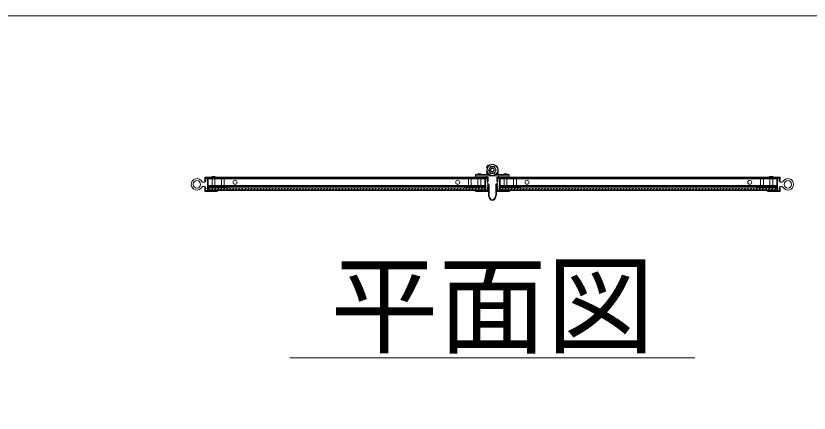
# Model space of a CAD drawing. Units: millimetres, scale not verified. Extents: x 2437 to 26587, y -17325 to 17325.
# Drawn here: x 23832 to 25243, y 10093 to 10799 of the extents above; entities that cross this region are included whole.
import ezdxf
from ezdxf.enums import TextEntityAlignment as Align

# ---------------------------------------------------------------- set-up
doc = ezdxf.new("R2010")
doc.units = ezdxf.units.MM
doc.header["$LTSCALE"] = 90
doc.linetypes.add('DASHED1', pattern=[1.8, 1.2, -0.6])
for name, color, linetype, lineweight in [('0-6_ﾎﾞﾙﾄ類', 2, 'Continuous', 18), ('0-A_図面枠', 7, 'Continuous', 18), ('0-B_寸法', 3, 'Continuous', 18), ('1-7_標準ﾊﾟﾈﾙ', 7, 'Continuous', 18), ('1-9_文字', 7, 'Continuous', 18)]:
    doc.layers.add(name, color=color, linetype=linetype, lineweight=lineweight)
doc.styles.add('ＭＳ ゴシック', font='')
doc.styles.get('ＭＳ ゴシック').set_extended_font_data('MS Gothic')

msp = doc.modelspace()

# ---------------------------------------------------------------- linework, layer by layer
at = {"layer": '0-6_ﾎﾞﾙﾄ類'}
for p, q in [((24676.03, 10518.88), (24672.56, 10524.87)), ((24682.96, 10530.87), (24686.42, 10524.87)), ((24686.42, 10524.87), (24682.96, 10518.88)), ((24682.96, 10518.88), (24676.03, 10518.88))]:
    msp.add_line(p, q, dxfattribs=at)
msp.add_lwpolyline([(24672.56, 10524.87), (24676.03, 10530.87), (24682.96, 10530.87)], dxfattribs=at)
for radius in [5.88, 3.6, 2.95]:
    msp.add_circle((24679.49, 10524.87), radius, dxfattribs=at)
at = {"layer": '0-A_図面枠'}
msp.add_lwpolyline([(23413.12, 10798.6), (26557.04, 10798.6), (26557.04, 5777.01), (23413.12, 5777.01)], close=True, dxfattribs=at)
at = {"layer": '0-B_寸法'}
msp.add_line((24319.49, 10191.1), (25039.49, 10191.1), dxfattribs=at)
at = {"layer": '1-7_標準ﾊﾟﾈﾙ'}
for p, q in [((24671.14, 10533.03), (24669.07, 10530.08)), ((24669.23, 10529.25), (24670.03, 10528.69)), ((24669.29, 10524.87), (24669.29, 10517.08)), ((24672.82, 10532.59), (24671.98, 10533.19)), ((24689.69, 10524.87), (24689.69, 10517.08)), ((24167.87, 10511.68), (24167.87, 10504.17)), ((24203.27, 10512.27), (24168.47, 10512.27)), ((24169.67, 10505.38), (24169.67, 10510.17)), ((24169.67, 10510.17), (24172.67, 10510.17)), ((24172.67, 10488.57), (24172.67, 10510.17)), ((24173.87, 10510.47), (24173.87, 10495.71)), ((24173.87, 10510.47), (24203.87, 10510.47)), ((24173.87, 10509.03), (24665.87, 10509.03)), ((24203.87, 10510.47), (24203.87, 10511.68)), ((24635.87, 10510.47), (24635.87, 10511.68)), ((24665.87, 10510.47), (24635.87, 10510.47)), ((24636.47, 10512.27), (24671.27, 10512.27)), ((24672.92, 10517.08), (24649.49, 10517.08)), ((24649.49, 10517.08), (24649.49, 10514.67)), ((24679.49, 10514.67), (24649.49, 10514.67)), ((24665.87, 10510.47), (24665.87, 10495.71)), ((24667.07, 10489.77), (24667.07, 10508.98)), ((24667.67, 10509.57), (24669.47, 10509.57)), ((24670.07, 10508.98), (24670.07, 10502.86)), ((24671.09, 10519.08), (24671.09, 10517.08)), ((24671.87, 10511.68), (24671.87, 10504.17)), ((24679.49, 10514.67), (24709.49, 10514.67)), ((24686.06, 10517.08), (24709.49, 10517.08)), ((24687.12, 10511.68), (24687.12, 10504.17)), ((24722.51, 10512.27), (24687.71, 10512.27)), ((24687.89, 10519.08), (24687.89, 10517.08)), ((24688.92, 10502.86), (24688.92, 10508.98)), ((24689.51, 10509.57), (24691.31, 10509.57)), ((24691.91, 10508.98), (24691.91, 10489.77)), ((24693.11, 10510.47), (24693.11, 10495.71)), ((24693.11, 10510.47), (24723.12, 10510.47)), ((25185.11, 10509.03), (24693.11, 10509.03)), ((24696.29, 10517.08), (24696.29, 10514.67)), ((24709.49, 10517.08), (24709.49, 10514.67)), ((24723.12, 10510.47), (24723.12, 10511.68)), ((25155.12, 10510.47), (25155.12, 10511.68)), ((25185.11, 10510.47), (25155.12, 10510.47)), ((25155.71, 10512.27), (25190.51, 10512.27)), ((25185.11, 10510.47), (25185.11, 10495.71)), ((25186.31, 10488.57), (25186.31, 10510.17)), ((25189.32, 10510.17), (25186.31, 10510.17)), ((25189.32, 10505.38), (25189.32, 10510.17)), ((25191.12, 10511.68), (25191.12, 10504.17)), ((24167.27, 10502.97), (24165.15, 10502.97)), ((24167.27, 10495.77), (24165.15, 10495.77)), ((24169.07, 10504.17), (24167.87, 10504.17)), ((24167.87, 10494.58), (24167.87, 10487.07)), ((24169.07, 10494.58), (24167.87, 10494.58)), ((24173.87, 10497.15), (24665.87, 10497.15)), ((24173.87, 10495.71), (24209.87, 10495.71)), ((24194.27, 10493.91), (24194.87, 10494.51)), ((24209.87, 10495.71), (24209.87, 10493.91)), ((24665.87, 10495.71), (24629.87, 10495.71)), ((24629.87, 10495.71), (24629.87, 10493.91)), ((24645.47, 10493.91), (24644.87, 10494.51)), ((24670.07, 10497.86), (24670.07, 10489.77)), ((24670.67, 10504.17), (24671.87, 10504.17)), ((24670.67, 10494.58), (24671.87, 10494.58)), ((24671.82, 10500.13), (24672.05, 10500.01)), ((24671.87, 10494.58), (24671.87, 10487.07)), ((24672.49, 10481.42), (24672.47, 10497.87)), ((24673.56, 10497.86), (24673.7, 10481.17)), ((24685.29, 10481.17), (24685.43, 10497.86)), ((24686.51, 10497.87), (24686.5, 10481.42)), ((24686.93, 10500.01), (24687.16, 10500.13)), ((24688.31, 10504.17), (24687.12, 10504.17)), ((24687.12, 10494.58), (24687.12, 10487.07)), ((24688.31, 10494.58), (24687.12, 10494.58)), ((24688.92, 10489.77), (24688.92, 10497.86)), ((25185.11, 10497.15), (24693.11, 10497.15)), ((24693.11, 10495.71), (24729.11, 10495.71)), ((24713.51, 10493.91), (24714.12, 10494.51)), ((24729.11, 10495.71), (24729.11, 10493.91)), ((25185.11, 10495.71), (25149.11, 10495.71)), ((25149.11, 10495.71), (25149.11, 10493.91)), ((25164.71, 10493.91), (25164.12, 10494.51)), ((25189.91, 10504.17), (25191.12, 10504.17)), ((25189.91, 10494.58), (25191.12, 10494.58)), ((25191.12, 10494.58), (25191.12, 10487.07)), ((25191.71, 10502.97), (25193.84, 10502.97)), ((25191.71, 10495.77), (25193.84, 10495.77)), ((24168.47, 10486.48), (24189.77, 10486.48)), ((24173.87, 10493.91), (24173.87, 10488.28)), ((24173.87, 10493.91), (24194.27, 10493.91)), ((24177.34, 10493.32), (24173.87, 10489.85)), ((24173.87, 10489.72), (24665.87, 10489.72)), ((24173.87, 10488.28), (24191.57, 10488.28)), ((24182.72, 10493.32), (24179.12, 10489.72)), ((24188.11, 10493.32), (24184.51, 10489.72)), ((24193.5, 10493.32), (24189.9, 10489.72)), ((24198.89, 10493.32), (24195.28, 10489.72)), ((24204.28, 10493.32), (24200.68, 10489.72)), ((24209.67, 10493.32), (24206.07, 10489.72)), ((24206.27, 10493.91), (24209.87, 10493.91)), ((24215.05, 10493.32), (24211.45, 10489.72)), ((24220.44, 10493.32), (24216.84, 10489.72)), ((24225.83, 10493.32), (24222.23, 10489.72)), ((24231.21, 10493.32), (24227.61, 10489.72)), ((24236.6, 10493.32), (24233, 10489.72)), ((24241.99, 10493.32), (24238.4, 10489.72)), ((24247.38, 10493.32), (24243.78, 10489.72)), ((24252.77, 10493.32), (24249.17, 10489.72)), ((24258.16, 10493.32), (24254.56, 10489.72)), ((24263.54, 10493.32), (24259.94, 10489.72)), ((24268.93, 10493.32), (24265.33, 10489.72)), ((24274.32, 10493.32), (24270.72, 10489.72)), ((24279.7, 10493.32), (24276.11, 10489.72)), ((24285.1, 10493.32), (24281.5, 10489.72)), ((24290.49, 10493.32), (24286.89, 10489.72)), ((24295.88, 10493.32), (24292.28, 10489.72)), ((24301.26, 10493.32), (24297.66, 10489.72)), ((24306.65, 10493.32), (24303.05, 10489.72)), ((24312.04, 10493.32), (24308.44, 10489.72)), ((24317.42, 10493.32), (24313.82, 10489.72)), ((24322.81, 10493.32), (24319.22, 10489.72)), ((24328.21, 10493.32), (24324.61, 10489.72)), ((24333.59, 10493.32), (24329.99, 10489.72)), ((24338.98, 10493.32), (24335.38, 10489.72)), ((24344.37, 10493.32), (24340.77, 10489.72)), ((24349.75, 10493.32), (24346.15, 10489.72)), ((24355.14, 10493.32), (24351.54, 10489.72)), ((24360.53, 10493.32), (24356.93, 10489.72)), ((24365.92, 10493.32), (24362.32, 10489.72)), ((24371.31, 10493.32), (24367.71, 10489.72)), ((24376.7, 10493.32), (24373.1, 10489.72)), ((24382.08, 10493.32), (24378.48, 10489.72)), ((24387.47, 10493.32), (24383.87, 10489.72)), ((24392.86, 10493.32), (24389.26, 10489.72)), ((24398.25, 10493.32), (24394.65, 10489.72)), ((24403.63, 10493.32), (24400.03, 10489.72)), ((24409.03, 10493.32), (24405.43, 10489.72)), ((24414.42, 10493.32), (24410.82, 10489.72)), ((24419.8, 10493.32), (24416.2, 10489.72)), ((24425.19, 10493.32), (24421.59, 10489.72)), ((24430.58, 10493.32), (24426.98, 10489.72)), ((24435.96, 10493.32), (24432.36, 10489.72)), ((24441.35, 10493.32), (24437.75, 10489.72)), ((24446.74, 10493.32), (24443.15, 10489.72)), ((24452.13, 10493.32), (24448.53, 10489.72)), ((24457.52, 10493.32), (24453.92, 10489.72)), ((24462.91, 10493.32), (24459.31, 10489.72)), ((24468.29, 10493.32), (24464.69, 10489.72)), ((24473.68, 10493.32), (24470.08, 10489.72)), ((24479.07, 10493.32), (24475.47, 10489.72)), ((24484.46, 10493.32), (24480.85, 10489.72)), ((24489.85, 10493.32), (24486.25, 10489.72)), ((24495.24, 10493.32), (24491.64, 10489.72)), ((24500.63, 10493.32), (24497.03, 10489.72)), ((24506.01, 10493.32), (24502.41, 10489.72)), ((24511.4, 10493.32), (24507.8, 10489.72)), ((24516.79, 10493.32), (24513.19, 10489.72)), ((24522.17, 10493.32), (24518.57, 10489.72)), ((24527.57, 10493.32), (24523.97, 10489.72)), ((24532.96, 10493.32), (24529.36, 10489.72)), ((24538.34, 10493.32), (24534.74, 10489.72)), ((24543.73, 10493.32), (24540.13, 10489.72)), ((24549.12, 10493.32), (24545.52, 10489.72)), ((24554.5, 10493.32), (24550.9, 10489.72)), ((24559.89, 10493.32), (24556.29, 10489.72)), ((24565.28, 10493.32), (24561.68, 10489.72)), ((24570.67, 10493.32), (24567.07, 10489.72)), ((24576.06, 10493.32), (24572.46, 10489.72)), ((24581.45, 10493.32), (24577.85, 10489.72)), ((24586.83, 10493.32), (24583.23, 10489.72)), ((24592.22, 10493.32), (24588.62, 10489.72)), ((24597.61, 10493.32), (24594.01, 10489.72)), ((24603, 10493.32), (24599.4, 10489.72)), ((24608.38, 10493.32), (24604.78, 10489.72)), ((24613.78, 10493.32), (24610.18, 10489.72)), ((24619.17, 10493.32), (24615.57, 10489.72)), ((24624.55, 10493.32), (24620.95, 10489.72)), ((24629.94, 10493.32), (24626.34, 10489.72)), ((24633.47, 10493.91), (24629.87, 10493.91)), ((24635.33, 10493.32), (24631.73, 10489.72)), ((24640.71, 10493.32), (24637.11, 10489.72)), ((24646.1, 10493.32), (24642.5, 10489.72)), ((24665.87, 10493.91), (24645.47, 10493.91)), ((24651.5, 10493.32), (24647.9, 10489.72)), ((24665.87, 10488.28), (24648.17, 10488.28)), ((24671.27, 10486.48), (24649.97, 10486.48)), ((24656.88, 10493.32), (24653.28, 10489.72)), ((24662.27, 10493.32), (24658.67, 10489.72)), ((24665.87, 10491.52), (24664.06, 10489.72)), ((24665.87, 10493.91), (24665.87, 10488.28)), ((24669.47, 10489.18), (24667.67, 10489.18)), ((24687.71, 10486.48), (24709.01, 10486.48)), ((24691.31, 10489.18), (24689.51, 10489.18)), ((24693.11, 10493.91), (24693.11, 10488.28)), ((24693.11, 10493.91), (24713.51, 10493.91)), ((24693.62, 10493.32), (24693.11, 10492.8)), ((25185.11, 10489.72), (24693.11, 10489.72)), ((24693.11, 10488.28), (24710.81, 10488.28)), ((24699.01, 10493.32), (24695.42, 10489.72)), ((24704.4, 10493.32), (24700.8, 10489.72)), ((24709.79, 10493.32), (24706.19, 10489.72)), ((24715.18, 10493.32), (24711.58, 10489.72)), ((24720.56, 10493.32), (24716.96, 10489.72)), ((24725.95, 10493.32), (24722.35, 10489.72)), ((24725.51, 10493.91), (24729.11, 10493.91)), ((24731.34, 10493.32), (24727.74, 10489.72)), ((24736.73, 10493.32), (24733.12, 10489.72)), ((24742.12, 10493.32), (24738.52, 10489.72)), ((24747.51, 10493.32), (24743.91, 10489.72)), ((24752.89, 10493.32), (24749.29, 10489.72)), ((24758.28, 10493.32), (24754.68, 10489.72)), ((24763.67, 10493.32), (24760.07, 10489.72)), ((24769.05, 10493.32), (24765.45, 10489.72)), ((24774.44, 10493.32), (24770.84, 10489.72)), ((24779.83, 10493.32), (24776.23, 10489.72)), ((24785.22, 10493.32), (24781.62, 10489.72)), ((24790.61, 10493.32), (24787.01, 10489.72)), ((24796, 10493.32), (24792.4, 10489.72)), ((24801.39, 10493.32), (24797.79, 10489.72)), ((24806.77, 10493.32), (24803.17, 10489.72)), ((24812.16, 10493.32), (24808.56, 10489.72)), ((24817.55, 10493.32), (24813.95, 10489.72)), ((24822.94, 10493.32), (24819.34, 10489.72)), ((24828.33, 10493.32), (24824.73, 10489.72)), ((24833.72, 10493.32), (24830.12, 10489.72)), ((24839.1, 10493.32), (24835.5, 10489.72)), ((24844.49, 10493.32), (24840.89, 10489.72)), ((24849.88, 10493.32), (24846.28, 10489.72)), ((24855.26, 10493.32), (24851.66, 10489.72)), ((24860.65, 10493.32), (24857.06, 10489.72)), ((24866.05, 10493.32), (24862.45, 10489.72)), ((24871.43, 10493.32), (24867.83, 10489.72)), ((24876.82, 10493.32), (24873.22, 10489.72)), ((24882.21, 10493.32), (24878.61, 10489.72)), ((24887.59, 10493.32), (24883.99, 10489.72)), ((24892.98, 10493.32), (24889.38, 10489.72)), ((24898.37, 10493.32), (24894.77, 10489.72)), ((24903.77, 10493.32), (24900.17, 10489.72)), ((24909.15, 10493.32), (24905.55, 10489.72)), ((24914.54, 10493.32), (24910.94, 10489.72)), ((24919.93, 10493.32), (24916.33, 10489.72)), ((24925.31, 10493.32), (24921.71, 10489.72)), ((24930.7, 10493.32), (24927.1, 10489.72)), ((24936.09, 10493.32), (24932.49, 10489.72)), ((24941.47, 10493.32), (24937.87, 10489.72)), ((24946.87, 10493.32), (24943.27, 10489.72)), ((24952.26, 10493.32), (24948.66, 10489.72)), ((24957.64, 10493.32), (24954.04, 10489.72)), ((24963.03, 10493.32), (24959.43, 10489.72)), ((24968.42, 10493.32), (24964.82, 10489.72)), ((24973.8, 10493.32), (24970.2, 10489.72)), ((24979.19, 10493.32), (24975.59, 10489.72)), ((24984.58, 10493.32), (24980.99, 10489.72)), ((24989.97, 10493.32), (24986.37, 10489.72)), ((24995.36, 10493.32), (24991.76, 10489.72)), ((25000.75, 10493.32), (24997.15, 10489.72)), ((25006.14, 10493.32), (25002.54, 10489.72)), ((25011.52, 10493.32), (25007.92, 10489.72)), ((25016.91, 10493.32), (25013.31, 10489.72)), ((25022.3, 10493.32), (25018.7, 10489.72)), ((25027.69, 10493.32), (25024.09, 10489.72)), ((25033.08, 10493.32), (25029.48, 10489.72)), ((25038.47, 10493.32), (25034.87, 10489.72)), ((25043.85, 10493.32), (25040.25, 10489.72)), ((25049.24, 10493.32), (25045.64, 10489.72)), ((25054.63, 10493.32), (25051.03, 10489.72)), ((25060.01, 10493.32), (25056.41, 10489.72)), ((25065.4, 10493.32), (25061.81, 10489.72)), ((25070.8, 10493.32), (25067.2, 10489.72)), ((25076.18, 10493.32), (25072.58, 10489.72)), ((25081.57, 10493.32), (25077.97, 10489.72)), ((25086.96, 10493.32), (25083.36, 10489.72)), ((25092.34, 10493.32), (25088.74, 10489.72)), ((25097.73, 10493.32), (25094.13, 10489.72)), ((25103.12, 10493.32), (25099.52, 10489.72)), ((25108.51, 10493.32), (25104.91, 10489.72)), ((25113.9, 10493.32), (25110.3, 10489.72)), ((25119.29, 10493.32), (25115.69, 10489.72)), ((25124.68, 10493.32), (25121.08, 10489.72)), ((25130.06, 10493.32), (25126.46, 10489.72)), ((25135.45, 10493.32), (25131.85, 10489.72)), ((25140.84, 10493.32), (25137.24, 10489.72)), ((25146.22, 10493.32), (25142.62, 10489.72)), ((25151.62, 10493.32), (25148.02, 10489.72)), ((25152.71, 10493.91), (25149.11, 10493.91)), ((25157.01, 10493.32), (25153.41, 10489.72)), ((25162.39, 10493.32), (25158.79, 10489.72)), ((25167.78, 10493.32), (25164.18, 10489.72)), ((25185.11, 10493.91), (25164.71, 10493.91)), ((25185.11, 10488.28), (25167.41, 10488.28)), ((25190.51, 10486.48), (25169.21, 10486.48)), ((25173.17, 10493.32), (25169.57, 10489.72)), ((25178.55, 10493.32), (25174.95, 10489.72)), ((25183.94, 10493.32), (25180.34, 10489.72)), ((25185.11, 10493.91), (25185.11, 10488.28))]:
    msp.add_line(p, q, dxfattribs=at)
at = {"layer": '1-7_標準ﾊﾟﾈﾙ', "linetype": 'DASHED1'}
for p, q in [((24180.95, 10512.27), (24180.95, 10510.47)), ((24180.95, 10510.47), (24180.95, 10495.71)), ((24185.99, 10512.27), (24185.99, 10510.47)), ((24185.99, 10510.47), (24185.99, 10495.71)), ((24197.75, 10510.47), (24197.75, 10495.71)), ((24202.79, 10510.47), (24202.79, 10495.71)), ((24636.95, 10510.47), (24636.95, 10495.71)), ((24641.99, 10510.47), (24641.99, 10495.71)), ((24653.75, 10512.27), (24653.75, 10510.47)), ((24653.75, 10510.47), (24653.75, 10495.71)), ((24658.79, 10512.27), (24658.79, 10510.47)), ((24658.79, 10510.47), (24658.79, 10495.71)), ((24700.19, 10512.27), (24700.19, 10510.47)), ((24700.19, 10510.47), (24700.19, 10495.71)), ((24705.23, 10512.27), (24705.23, 10510.47)), ((24705.23, 10510.47), (24705.23, 10495.71)), ((24717, 10510.47), (24717, 10495.71)), ((24722.04, 10510.47), (24722.04, 10495.71)), ((25156.2, 10510.47), (25156.2, 10495.71)), ((25161.24, 10510.47), (25161.24, 10495.71)), ((25172.99, 10512.27), (25172.99, 10510.47)), ((25172.99, 10510.47), (25172.99, 10495.71)), ((25178.03, 10512.27), (25178.03, 10510.47)), ((25178.03, 10510.47), (25178.03, 10495.71)), ((24197.75, 10495.71), (24197.75, 10494.51)), ((24202.79, 10495.71), (24202.79, 10494.51)), ((24636.95, 10495.71), (24636.95, 10494.51)), ((24641.99, 10495.71), (24641.99, 10494.51)), ((24717, 10495.71), (24717, 10494.51)), ((24722.04, 10495.71), (24722.04, 10494.51)), ((25156.2, 10495.71), (25156.2, 10494.51)), ((25161.24, 10495.71), (25161.24, 10494.51))]:
    msp.add_line(p, q, dxfattribs=at)
at = {"layer": '1-7_標準ﾊﾟﾈﾙ'}
for points in [[(24169.07, 10494.58), (24169.07, 10488.28), (24172.67, 10488.28), (24172.67, 10510.47), (24169.07, 10510.47), (24169.07, 10504.17)], [(24670.67, 10494.58), (24670.67, 10488.28), (24667.07, 10488.28), (24667.07, 10510.47), (24670.67, 10510.47), (24670.67, 10504.17)], [(24688.31, 10494.58), (24688.31, 10488.28), (24691.91, 10488.28), (24691.91, 10510.47), (24688.31, 10510.47), (24688.31, 10504.17)], [(25189.91, 10494.58), (25189.91, 10488.28), (25186.31, 10488.28), (25186.31, 10510.47), (25189.91, 10510.47), (25189.91, 10504.17)], [(24206.27, 10493.91), (24205.67, 10494.51), (24194.87, 10494.51)], [(24633.47, 10493.91), (24634.07, 10494.51), (24644.87, 10494.51)], [(24725.51, 10493.91), (24724.92, 10494.51), (24714.12, 10494.51)], [(25152.71, 10493.91), (25153.32, 10494.51), (25164.12, 10494.51)], [(24169.67, 10493.37), (24169.67, 10488.57), (24172.67, 10488.57)], [(25189.32, 10493.37), (25189.32, 10488.57), (25186.31, 10488.57)]]:
    msp.add_lwpolyline(points, dxfattribs=at)
for points in [[(24173.87, 10488.28), (24665.87, 10488.28), (24665.87, 10511.91), (24173.87, 10511.91)], [(24173.87, 10495.71), (24665.87, 10495.71), (24665.87, 10510.47), (24173.87, 10510.47)], [(24668.69, 10514.67), (24649.49, 10514.67), (24649.49, 10512.27), (24668.69, 10512.27)], [(24709.49, 10514.67), (24690.29, 10514.67), (24690.29, 10512.27), (24709.49, 10512.27)], [(25185.11, 10488.28), (24693.11, 10488.28), (24693.11, 10511.91), (25185.11, 10511.91)], [(25185.11, 10495.71), (24693.11, 10495.71), (24693.11, 10510.47), (25185.11, 10510.47)], [(24173.87, 10489.72), (24665.87, 10489.72), (24665.87, 10493.32), (24173.87, 10493.32)], [(25185.11, 10489.72), (24693.11, 10489.72), (24693.11, 10493.32), (25185.11, 10493.32)]]:
    msp.add_lwpolyline(points, close=True, dxfattribs=at)
for centre, radius in [((24679.49, 10524.87), 10.2), ((24679.49, 10524.87), 9.6), ((24154.07, 10499.37), 6.6), ((24221.87, 10503.09), 3.6), ((24221.87, 10503.09), 3.6), ((24617.87, 10503.09), 3.6), ((24617.87, 10503.09), 3.6), ((24741.12, 10503.09), 3.6), ((24741.12, 10503.09), 3.6), ((25137.12, 10503.09), 3.6), ((25137.12, 10503.09), 3.6), ((25204.91, 10499.37), 6.6)]:
    msp.add_circle(centre, radius, dxfattribs=at)
for centre, radius, start, end in [((24669.57, 10529.74), 0.603, 145, 235), ((24671.63, 10532.69), 0.603, 55, 145), ((24154.07, 10499.37), 10.2, 28.437, 331.563), ((24168.47, 10511.68), 0.603, 90, 180), ((24183.47, 10503.27), 10.2, 61.928, 118.072), ((24203.27, 10511.68), 0.603, 0, 90), ((24636.47, 10511.68), 0.603, 90, 180), ((24656.27, 10508.08), 10.2, 61.928, 118.072), ((24667.67, 10508.98), 0.603, 90, 180), ((24669.47, 10508.98), 0.603, 0, 90), ((24671.27, 10511.68), 0.603, 0, 90), ((24687.71, 10511.68), 0.603, 90, 180), ((24689.51, 10508.98), 0.603, 90, 180), ((24691.31, 10508.98), 0.603, 0, 90), ((24702.71, 10508.08), 10.2, 61.928, 118.072), ((24722.51, 10511.68), 0.603, 0, 90), ((25155.71, 10511.68), 0.603, 90, 180), ((25175.51, 10503.27), 10.2, 61.928, 118.072), ((25190.51, 10511.68), 0.603, 0, 90), ((25204.91, 10499.37), 10.2, 208.437, 151.563), ((24165.15, 10505.38), 2.4, 208.437, 270), ((24165.15, 10493.37), 2.4, 90, 151.563), ((24167.27, 10505.38), 2.4, 270, 0), ((24167.27, 10493.37), 2.4, 0, 90), ((24200.27, 10503.51), 10.2, 241.928, 298.072), ((24639.47, 10503.51), 10.2, 241.928, 298.072), ((24673.07, 10502.86), 3, 180, 245.323), ((24671.27, 10497.86), 1.2, 0.323, 180), ((24671.27, 10497.86), 2.29, 0, 70.063), ((24687.71, 10497.86), 2.29, 109.937, 180), ((24687.71, 10497.86), 1.2, 0, 179.677), ((24685.91, 10502.86), 3, 294.677, 0), ((24719.52, 10503.51), 10.2, 241.928, 298.072), ((25158.72, 10503.51), 10.2, 241.928, 298.072), ((25191.71, 10505.38), 2.4, 180, 270), ((25191.71, 10493.37), 2.4, 90, 180), ((25193.84, 10505.38), 2.4, 270, 331.563), ((25193.84, 10493.37), 2.4, 28.437, 90), ((24168.47, 10487.07), 0.603, 180, 270), ((24189.77, 10488.28), 1.8, 270, 0), ((24649.97, 10488.28), 1.8, 180, 270), ((24667.67, 10489.77), 0.603, 180, 270), ((24669.47, 10489.77), 0.603, 270, 0), ((24671.27, 10487.07), 0.603, 270, 0), ((24686.88, 10481.69), 14.4, 181.045, 220.133), ((24686.88, 10481.69), 13.2, 182.206, 220.354), ((24672.1, 10481.69), 13.2, 319.646, 357.794), ((24672.1, 10481.69), 14.4, 319.867, 358.955), ((24687.71, 10487.07), 0.603, 180, 270), ((24689.51, 10489.77), 0.603, 180, 270), ((24691.31, 10489.77), 0.603, 270, 0), ((24709.01, 10488.28), 1.8, 270, 0), ((25169.21, 10488.28), 1.8, 180, 270), ((25190.51, 10487.07), 0.603, 270, 0), ((24679.49, 10475.27), 4.62, 218.458, 321.542), ((24679.49, 10475.23), 3.38, 218.097, 321.903)]:
    msp.add_arc(centre, radius, start, end, dxfattribs=at)

# ---------------------------------------------------------------- texts
at = {"layer": '1-9_文字', "style": 'ＭＳ ゴシック'}
msp.add_text('平面図', height=140.8, dxfattribs=at).set_placement((24391.49, 10171.9), align=Align.BOTTOM_LEFT)

doc.saveas('drawing.dxf')
